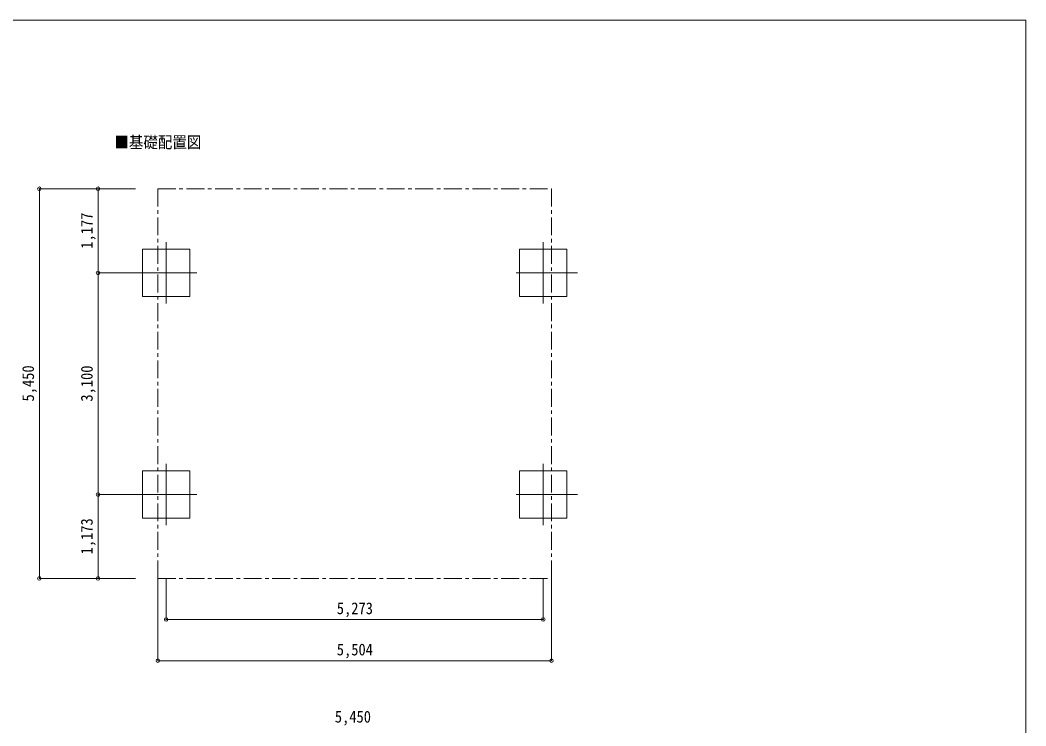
# Model space of a CAD drawing. Units: millimetres at full size, sheet at 1:50. Extents: x -14053 to 14053, y -9700 to 9700.
# Drawn here: x -717 to 13347, y -171 to 9700 of the extents above; entities that cross this region are included whole.
import ezdxf
from ezdxf.enums import TextEntityAlignment as Align

# ---------------------------------------------------------------- set-up
doc = ezdxf.new("R2010")
doc.units = ezdxf.units.MM
doc.header["$LTSCALE"] = 50
doc.header["$PDMODE"] = 32
doc.header["$PDSIZE"] = 50
doc.linetypes.add('CHAIN1', pattern=[8, 5, -1, 1, -1])
for name, color, linetype, lineweight in [('0-6_PARTS1', 6, 'Continuous', 9), ('1-0', 4, 'Continuous', 9), ('1-1', 2, 'Continuous', 9), ('1-6', 6, 'Continuous', 9), ('F-0', 7, 'Continuous', 9)]:
    doc.layers.add(name, color=color, linetype=linetype, lineweight=lineweight)
doc.styles.add('ＭＳ ゴシック', font='')
doc.styles.get('ＭＳ ゴシック').set_extended_font_data('MS Gothic')

msp = doc.modelspace()

# ---------------------------------------------------------------- linework, layer by layer
at = {"layer": '0-6_PARTS1'}
for p, q in [((1324.89, 1317.01), (6597.89, 1317.01)), ((1209.39, 740.82), (6713.39, 740.82))]:
    msp.add_line(p, q, dxfattribs=at)
at = {"layer": '1-0'}
for p, q in [((1324.89, 6594.28), (1324.89, 5734.28)), ((6597.89, 6594.28), (6597.89, 5734.28)), ((1754.89, 6164.28), (894.89, 6164.28)), ((6217.89, 6164.28), (7077.89, 6164.28)), ((1324.89, 3494.28), (1324.89, 2634.28)), ((6597.89, 3494.28), (6597.89, 2634.28)), ((1754.89, 3064.28), (894.89, 3064.28)), ((6217.89, 3064.28), (7077.89, 3064.28))]:
    msp.add_line(p, q, dxfattribs=at)
for points in [[(1654.89, 5834.28), (1654.89, 6494.28), (994.89, 6494.28), (994.89, 5834.28)], [(6267.89, 5834.28), (6267.89, 6494.28), (6927.89, 6494.28), (6927.89, 5834.28)], [(1654.89, 2734.28), (1654.89, 3394.28), (994.89, 3394.28), (994.89, 2734.28)], [(6267.89, 2734.28), (6267.89, 3394.28), (6927.89, 3394.28), (6927.89, 2734.28)]]:
    msp.add_lwpolyline(points, close=True, dxfattribs=at)
at = {"layer": '1-1', "color": 7, "linetype": 'CHAIN1'}
for p, q in [((1209.39, 7341.26), (6713.39, 7341.26)), ((1209.39, 7341.26), (1209.39, 1891.24)), ((6713.39, 7341.26), (6713.39, 1891.24)), ((1209.39, 1891.24), (6713.39, 1891.24))]:
    msp.add_line(p, q, dxfattribs=at)
at = {"layer": '1-6'}
for p, q in [((-448.04, 7341.26), (894.89, 7341.26)), ((-448.04, 7341.26), (-448.04, 1891.24)), ((372.28, 7341.26), (894.89, 7341.26)), ((372.28, 6164.28), (372.28, 7341.26)), ((372.28, 6164.28), (894.89, 6164.28)), ((372.28, 3064.28), (372.28, 6164.28)), ((372.28, 3064.28), (894.89, 3064.28)), ((372.28, 1891.24), (372.28, 3064.28)), ((-448.04, 1891.24), (894.89, 1891.24)), ((372.28, 1891.24), (894.89, 1891.24)), ((1209.39, 740.82), (1209.39, 1891.24)), ((1324.89, 1317.01), (1324.89, 1891.24)), ((6597.89, 1317.01), (6597.89, 1891.24)), ((6713.39, 740.82), (6713.39, 1891.24))]:
    msp.add_line(p, q, dxfattribs=at)
for p in [(-448.04, 7341.26), (372.28, 7341.26), (372.28, 6164.28), (372.28, 3064.28), (-448.04, 1891.24), (372.28, 1891.24), (1324.89, 1317.01), (6597.89, 1317.01), (1209.39, 740.82), (6713.39, 740.82)]:
    msp.add_point(p, dxfattribs=at)
at = {"layer": 'F-0', "color": 5, "lineweight": 5}
for p, q in [((-14053.43, 9700), (13346.57, 9700)), ((13346.57, 9700), (13346.57, -9700))]:
    msp.add_line(p, q, dxfattribs=at)

# ---------------------------------------------------------------- texts
at = {"layer": '0-6_PARTS1', "color": 7, "style": 'ＭＳ ゴシック', "width": 0.9}
for s, p in [('5,273', (3711.39, 1342.01)), ('5,504', (3711.39, 765.82)), ('5,450', (3684.04, -174.32))]:
    msp.add_text(s, height=165, dxfattribs=at).set_placement(p, align=Align.BOTTOM_LEFT)
at = {"layer": '1-1', "color": 7, "style": 'ＭＳ ゴシック', "width": 0.9}
msp.add_text('■基礎配置図', height=165, dxfattribs=at).set_placement((601.48, 7860.22), align=Align.BOTTOM_LEFT)
at = {"layer": '1-6', "color": 7, "style": 'ＭＳ ゴシック', "width": 0.9}
for s, p in [('1,177', (347.28, 6502.77)), ('5,450', (-473.04, 4366.25)), ('3,100', (347.28, 4364.28)), ('1,173', (347.28, 2227.76))]:
    msp.add_text(s, height=165, rotation=90, dxfattribs=at).set_placement(p, align=Align.BOTTOM_LEFT)

doc.saveas('drawing.dxf')
